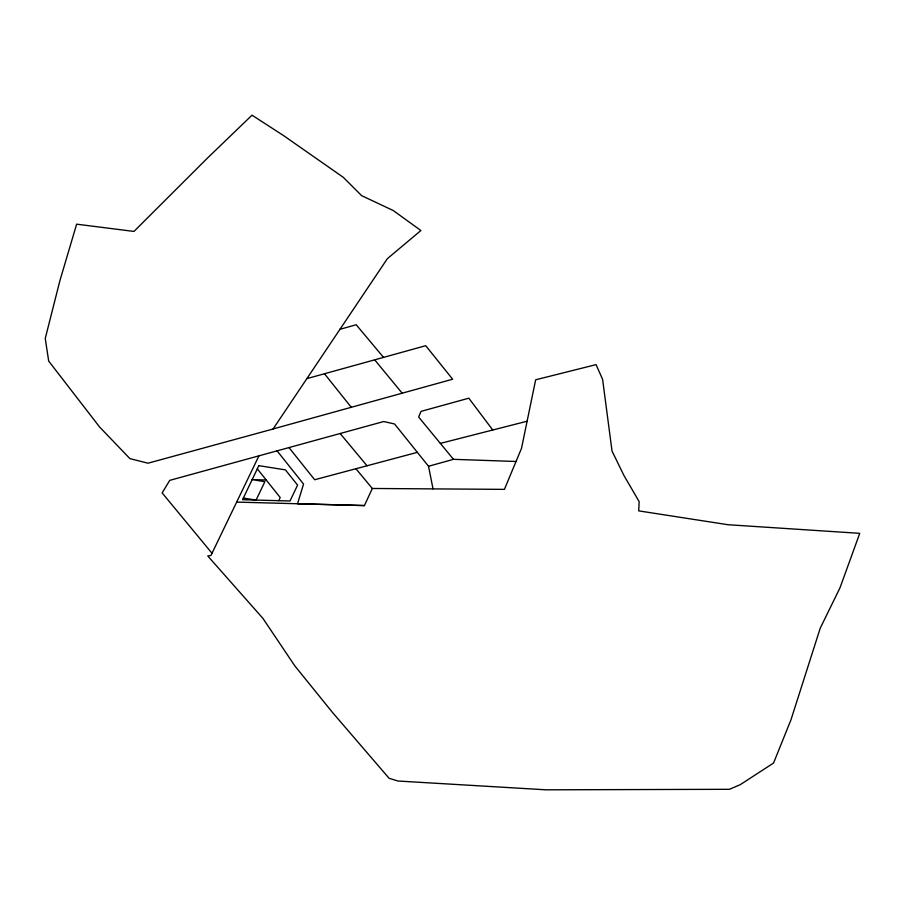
<?xml version="1.0" encoding="UTF-8"?>
<svg xmlns="http://www.w3.org/2000/svg" width="905" height="905" viewBox="0 0 905 905"><rect width="100%" height="100%" fill="white"/><g stroke="black" fill="none" stroke-linecap="round" stroke-linejoin="round"><path stroke-width="1.36" d="M258.943 455.849L210.967 555.432L207.765 555.975L262.925 618.387L294.838 665.899L332.554 712.529L389.093 778.3L398.019 781.026L546.145 789.816L729.396 789.307L740.2 784.703L773.549 763.039L790.959 719.848L820.213 628.24L840.032 587.73L859.75 533.339L727.925 524.719L638.726 510.873L639.145 501.619L623.93 475.476L612.029 451.063L602.606 379.387L596.067 364.636L535.658 379.783L521.518 448.326L504.413 489.367L372.328 488.474L355.903 468.733M236.85 502.094L364.421 505.578L372.328 488.474M278.717 500.691L280.211 497.558L257.303 468.824M339.579 329.42L356.197 324.748L383.528 357.385M273.197 428.981L147.99 463.202L129.913 458.62L99.641 427.058L48.689 361.084L45.25 338.481L59.911 280.641L76.631 224.169L133.963 231.431L207.121 158.42L252.009 115.184L283.412 135.49L343.3 177.335L361.615 195.638L393.256 210.537L420.893 230.526L387.363 258.66L273.106 428.947L452.647 379.218L425.723 345.699L306.75 378.663M212.019 553.272L162.142 492.908L169.744 480.363L383.743 421.526L394.58 423.993L428.529 466.256L453.496 459.333L516.031 461.482M417.363 452.342L314.669 479.74L288.978 447.568M440.373 443.393L526.914 421.278M266.217 480.001L252.156 479.616L264.86 481.698L256.081 500.08L243.343 498.044M364.421 505.578L297.53 503.746L303.56 484.073L277.066 450.837M340.144 433.506L367.034 465.77M374.681 359.828L402.227 393.268M453.496 459.333L418.642 417.035L421.029 411.368L468.813 398.2L492.761 430.011M324.476 373.742L351.31 407.341M428.529 466.256L433.02 488.881M258.83 465.645L242.551 499.707L289.996 500.997L297.587 485.125L285.426 469.887L258.83 465.645"/></g></svg>
